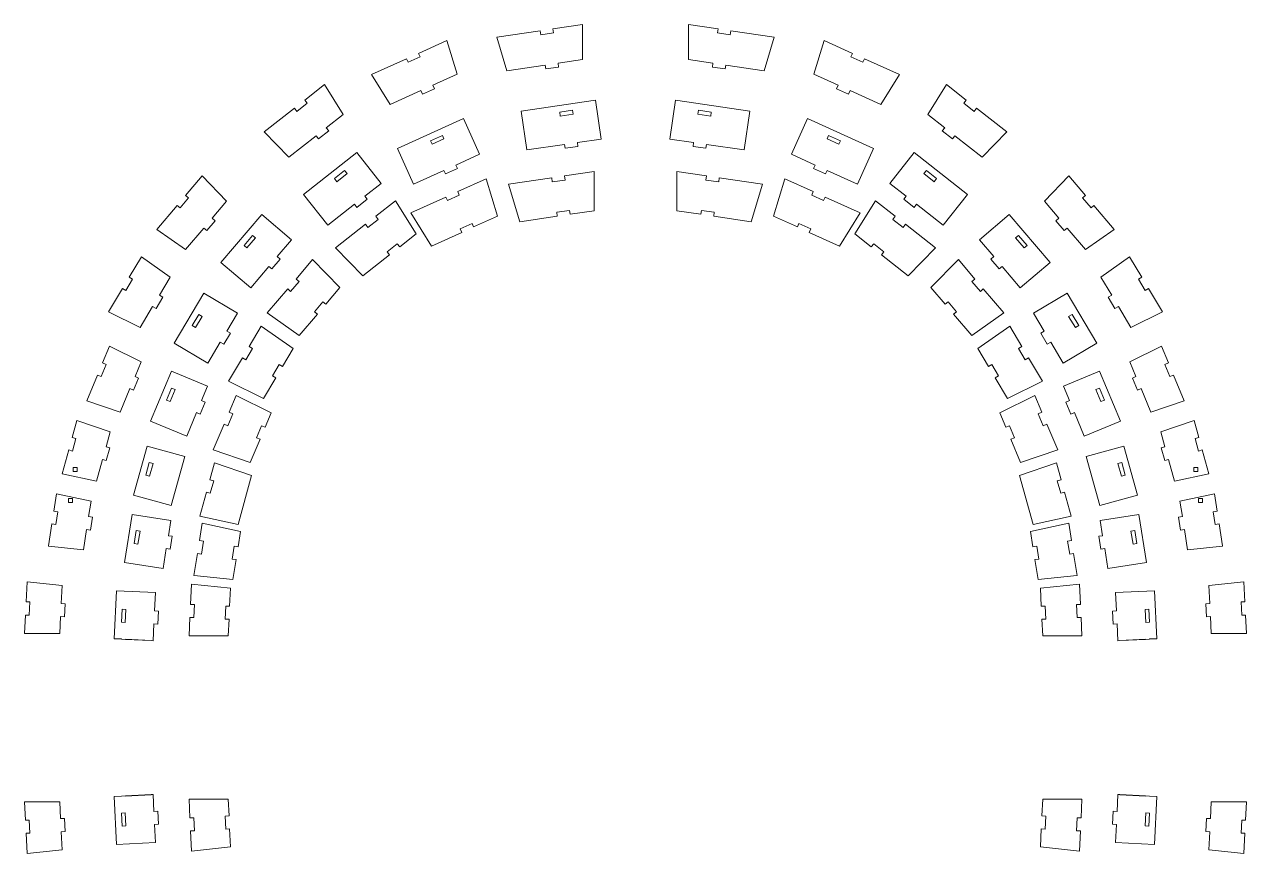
# Model space of a CAD drawing. Header units: millimetres. Extents: x -2136 to 2622, y -2915 to 1925.
# Drawn here: x -2136 to -1199, y -136 to 500 of the extents above; entities that cross this region are included whole.
import ezdxf

# ---------------------------------------------------------------- set-up
doc = ezdxf.new("R2010")
doc.units = ezdxf.units.MM

msp = doc.modelspace()

# ---------------------------------------------------------------- linework, layer by layer
at = {"color": 7, "linetype": 'Continuous', "lineweight": 15}
for p, q in [((-1730.41, 496.62), (-1707.78, 499.96)), ((-1707.78, 499.96), (-1707.78, 472.98)), ((-1626.48, 499.96), (-1626.48, 472.98)), ((-1603.86, 496.62), (-1626.48, 499.96)), ((-1833.61, 477.8), (-1811.72, 487.69)), ((-1811.72, 487.69), (-1803.97, 461.84)), ((-1773.42, 490.28), (-1740.3, 495.16)), ((-1765.68, 464.45), (-1773.42, 490.28)), ((-1739.85, 492.06), (-1740.3, 495.16)), ((-1729.95, 493.49), (-1739.85, 492.06)), ((-1730.41, 496.62), (-1729.95, 493.49)), ((-1603.86, 496.62), (-1604.31, 493.49)), ((-1604.31, 493.49), (-1594.41, 492.06)), ((-1594.41, 492.06), (-1593.96, 495.16)), ((-1560.84, 490.28), (-1593.96, 495.16)), ((-1568.58, 464.45), (-1560.84, 490.28)), ((-1522.55, 487.69), (-1530.29, 461.84)), ((-1500.65, 477.8), (-1522.55, 487.69)), ((-1869.5, 461.6), (-1842.73, 473.69)), ((-1841.49, 470.95), (-1842.73, 473.69)), ((-1832.38, 475.07), (-1841.49, 470.95)), ((-1833.61, 477.8), (-1832.38, 475.07)), ((-1736.42, 468.76), (-1765.68, 464.45)), ((-1735.98, 465.79), (-1736.42, 468.76)), ((-1707.78, 472.98), (-1726.52, 470.22)), ((-1726.09, 467.25), (-1726.52, 470.22)), ((-1626.48, 472.98), (-1607.74, 470.22)), ((-1608.18, 467.25), (-1607.74, 470.22)), ((-1598.28, 465.79), (-1597.85, 468.76)), ((-1597.85, 468.76), (-1568.58, 464.45)), ((-1500.65, 477.8), (-1501.88, 475.07)), ((-1501.88, 475.07), (-1492.77, 470.95)), ((-1492.77, 470.95), (-1491.53, 473.69)), ((-1464.77, 461.6), (-1491.53, 473.69)), ((-1855.32, 438.65), (-1869.5, 461.6)), ((-1803.97, 461.84), (-1822.6, 453.43)), ((-1726.09, 467.25), (-1735.98, 465.79)), ((-1608.18, 467.25), (-1598.28, 465.79)), ((-1530.29, 461.84), (-1511.66, 453.43)), ((-1478.94, 438.65), (-1464.77, 461.6)), ((-1920.84, 441.82), (-1905.61, 453.78)), ((-1905.61, 453.78), (-1891.43, 430.81)), ((-1821.37, 450.69), (-1830.48, 446.57)), ((-1821.37, 450.69), (-1822.6, 453.43)), ((-1512.89, 450.69), (-1511.66, 453.43)), ((-1512.89, 450.69), (-1503.78, 446.57)), ((-1428.65, 453.78), (-1442.83, 430.81)), ((-1413.42, 441.82), (-1428.65, 453.78)), ((-1920.84, 441.82), (-1918.99, 439.46)), ((-1831.72, 449.31), (-1855.32, 438.65)), ((-1830.48, 446.57), (-1831.72, 449.31)), ((-1697.8, 441.77), (-1754.83, 433.36)), ((-1697.8, 441.77), (-1693.42, 412.09)), ((-1636.47, 441.77), (-1640.84, 412.09)), ((-1636.47, 441.77), (-1579.43, 433.36)), ((-1503.78, 446.57), (-1502.55, 449.31)), ((-1502.55, 449.31), (-1478.94, 438.65)), ((-1413.42, 441.82), (-1415.27, 439.46)), ((-1951.78, 417.54), (-1928.71, 435.65)), ((-1926.86, 433.29), (-1928.71, 435.65)), ((-1918.99, 439.46), (-1926.86, 433.29)), ((-1754.83, 433.36), (-1750.45, 403.68)), ((-1715.37, 434.12), (-1725.27, 432.67)), ((-1725.27, 432.67), (-1724.83, 429.7)), ((-1724.83, 429.7), (-1714.94, 431.16)), ((-1714.94, 431.16), (-1715.37, 434.12)), ((-1619.33, 431.16), (-1618.89, 434.12)), ((-1609.43, 429.7), (-1619.33, 431.16)), ((-1618.89, 434.12), (-1609, 432.67)), ((-1609, 432.67), (-1609.43, 429.7)), ((-1579.43, 433.36), (-1583.81, 403.68)), ((-1415.27, 439.46), (-1407.4, 433.29)), ((-1407.4, 433.29), (-1405.55, 435.65)), ((-1382.48, 417.54), (-1405.55, 435.65)), ((-1891.43, 430.81), (-1904.28, 420.72)), ((-1799.04, 427.7), (-1849.66, 404.83)), ((-1799.04, 427.7), (-1786.69, 400.36)), ((-1535.23, 427.7), (-1547.58, 400.36)), ((-1535.23, 427.7), (-1484.6, 404.83)), ((-1442.83, 430.81), (-1429.98, 420.72)), ((-1932.92, 398.24), (-1951.78, 417.54)), ((-1912.15, 414.55), (-1932.92, 398.24)), ((-1910.29, 412.19), (-1912.15, 414.55)), ((-1902.43, 418.36), (-1910.29, 412.19)), ((-1902.43, 418.36), (-1904.28, 420.72)), ((-1815.24, 414.89), (-1824.35, 410.78)), ((-1814, 412.16), (-1815.24, 414.89)), ((-1520.26, 412.16), (-1519.02, 414.89)), ((-1519.02, 414.89), (-1509.91, 410.78)), ((-1431.83, 418.36), (-1429.98, 420.72)), ((-1431.83, 418.36), (-1423.97, 412.19)), ((-1423.97, 412.19), (-1422.12, 414.55)), ((-1422.12, 414.55), (-1401.34, 398.24)), ((-1401.34, 398.24), (-1382.48, 417.54)), ((-1849.66, 404.83), (-1837.31, 377.49)), ((-1824.35, 410.78), (-1823.12, 408.04)), ((-1823.12, 408.04), (-1814, 412.16)), ((-1721.62, 407.93), (-1750.45, 403.68)), ((-1721.62, 407.93), (-1721.18, 404.97)), ((-1721.18, 404.97), (-1711.29, 406.42)), ((-1693.42, 412.09), (-1711.73, 409.39)), ((-1711.29, 406.42), (-1711.73, 409.39)), ((-1640.84, 412.09), (-1622.53, 409.39)), ((-1622.97, 406.42), (-1622.53, 409.39)), ((-1613.08, 404.97), (-1622.97, 406.42)), ((-1612.64, 407.93), (-1613.08, 404.97)), ((-1612.64, 407.93), (-1583.81, 403.68)), ((-1511.14, 408.04), (-1520.26, 412.16)), ((-1509.91, 410.78), (-1511.14, 408.04)), ((-1484.6, 404.83), (-1496.95, 377.49)), ((-1880.73, 401.7), (-1921.7, 369.54)), ((-1880.73, 401.7), (-1862.2, 378.1)), ((-1786.69, 400.36), (-1804.95, 392.11)), ((-1547.58, 400.36), (-1529.31, 392.11)), ((-1453.53, 401.7), (-1472.06, 378.1)), ((-1453.53, 401.7), (-1412.56, 369.54)), ((-1890.23, 387.89), (-1898.09, 381.71)), ((-1896.24, 379.35), (-1888.37, 385.53)), ((-1888.37, 385.53), (-1890.23, 387.89)), ((-1814.06, 387.99), (-1837.31, 377.49)), ((-1814.06, 387.99), (-1812.83, 385.26)), ((-1812.83, 385.26), (-1803.71, 389.38)), ((-1803.71, 389.38), (-1804.95, 392.11)), ((-1721.52, 383.74), (-1698.89, 387.08)), ((-1698.89, 387.08), (-1698.89, 357.07)), ((-1612.75, 383.74), (-1635.37, 387.08)), ((-1635.37, 387.08), (-1635.37, 357.07)), ((-1530.55, 389.38), (-1529.31, 392.11)), ((-1521.44, 385.26), (-1530.55, 389.38)), ((-1520.2, 387.99), (-1521.44, 385.26)), ((-1520.2, 387.99), (-1496.95, 377.49)), ((-1445.89, 385.53), (-1444.03, 387.89)), ((-1438.02, 379.35), (-1445.89, 385.53)), ((-1444.03, 387.89), (-1436.17, 381.71)), ((-2012.26, 368.8), (-1999.57, 383.74)), ((-1999.57, 383.74), (-1980.7, 364.43)), ((-1898.09, 381.71), (-1896.24, 379.35)), ((-1862.2, 378.1), (-1874.79, 368.22)), ((-1803.51, 371.73), (-1781.61, 381.62)), ((-1781.61, 381.62), (-1773, 352.87)), ((-1764.53, 377.4), (-1731.41, 382.28)), ((-1755.92, 348.66), (-1764.53, 377.4)), ((-1730.96, 379.18), (-1731.41, 382.28)), ((-1721.06, 380.61), (-1730.96, 379.18)), ((-1721.52, 383.74), (-1721.06, 380.61)), ((-1612.75, 383.74), (-1613.2, 380.61)), ((-1613.2, 380.61), (-1603.3, 379.18)), ((-1603.3, 379.18), (-1602.85, 382.28)), ((-1569.73, 377.4), (-1602.85, 382.28)), ((-1578.34, 348.66), (-1569.73, 377.4)), ((-1552.65, 381.62), (-1561.26, 352.87)), ((-1530.76, 371.73), (-1552.65, 381.62)), ((-1472.06, 378.1), (-1459.47, 368.22)), ((-1436.17, 381.71), (-1438.02, 379.35)), ((-1334.69, 383.74), (-1353.56, 364.43)), ((-1322, 368.8), (-1334.69, 383.74)), ((-2009.98, 366.86), (-2016.45, 359.24)), ((-2012.26, 368.8), (-2009.98, 366.86)), ((-1921.7, 369.54), (-1903.17, 345.94)), ((-1880.8, 359.69), (-1872.94, 365.86)), ((-1872.94, 365.86), (-1874.79, 368.22)), ((-1839.39, 355.52), (-1812.62, 367.62)), ((-1811.39, 364.88), (-1812.62, 367.62)), ((-1802.27, 369), (-1811.39, 364.88)), ((-1803.51, 371.73), (-1802.27, 369)), ((-1530.76, 371.73), (-1531.99, 369)), ((-1531.99, 369), (-1522.88, 364.88)), ((-1522.88, 364.88), (-1521.64, 367.62)), ((-1494.87, 355.52), (-1521.64, 367.62)), ((-1461.32, 365.86), (-1459.47, 368.22)), ((-1453.46, 359.69), (-1461.32, 365.86)), ((-1412.56, 369.54), (-1431.09, 345.94)), ((-1322, 368.8), (-1324.29, 366.86)), ((-1324.29, 366.86), (-1317.81, 359.24)), ((-2034.34, 342.82), (-2018.74, 361.18)), ((-2016.45, 359.24), (-2018.74, 361.18)), ((-1980.7, 364.43), (-1991.78, 351.4)), ((-1882.66, 362.05), (-1903.17, 345.94)), ((-1882.66, 362.05), (-1880.8, 359.69)), ((-1866.35, 352.85), (-1851.12, 364.8)), ((-1851.12, 364.8), (-1835.35, 339.27)), ((-1717.63, 357.34), (-1727.52, 355.88)), ((-1717.19, 354.37), (-1717.63, 357.34)), ((-1698.89, 357.07), (-1717.19, 354.37)), ((-1635.37, 357.07), (-1617.07, 354.37)), ((-1617.07, 354.37), (-1616.63, 357.34)), ((-1616.63, 357.34), (-1606.74, 355.88)), ((-1483.14, 364.8), (-1498.91, 339.27)), ((-1467.91, 352.85), (-1483.14, 364.8)), ((-1451.61, 362.05), (-1453.46, 359.69)), ((-1451.61, 362.05), (-1431.09, 345.94)), ((-1353.56, 364.43), (-1342.48, 351.4)), ((-1317.81, 359.24), (-1315.52, 361.18)), ((-1299.92, 342.82), (-1315.52, 361.18)), ((-1989.49, 349.46), (-1995.97, 341.84)), ((-1989.49, 349.46), (-1991.78, 351.4)), ((-1953.81, 354.23), (-1985.05, 317.47)), ((-1953.81, 354.23), (-1930.95, 334.8)), ((-1864.5, 350.49), (-1872.37, 344.31)), ((-1866.35, 352.85), (-1864.5, 350.49)), ((-1823.63, 330), (-1839.39, 355.52)), ((-1792.49, 347.35), (-1801.61, 343.24)), ((-1791.26, 344.62), (-1792.49, 347.35)), ((-1773, 352.87), (-1791.26, 344.62)), ((-1727.09, 352.91), (-1755.92, 348.66)), ((-1727.09, 352.91), (-1727.52, 355.88)), ((-1607.17, 352.91), (-1606.74, 355.88)), ((-1607.17, 352.91), (-1578.34, 348.66)), ((-1561.26, 352.87), (-1543, 344.62)), ((-1543, 344.62), (-1541.77, 347.35)), ((-1541.77, 347.35), (-1532.65, 343.24)), ((-1510.64, 330), (-1494.87, 355.52)), ((-1467.91, 352.85), (-1469.76, 350.49)), ((-1469.76, 350.49), (-1461.89, 344.31)), ((-1380.45, 354.23), (-1403.31, 334.8)), ((-1380.45, 354.23), (-1349.22, 317.47)), ((-1344.77, 349.46), (-1342.48, 351.4)), ((-1344.77, 349.46), (-1338.29, 341.84)), ((-2012.29, 327.26), (-2034.34, 342.82)), ((-1998.25, 343.78), (-2012.29, 327.26)), ((-1995.97, 341.84), (-1998.25, 343.78)), ((-1960.9, 338.17), (-1967.37, 330.55)), ((-1958.61, 336.23), (-1960.9, 338.17)), ((-1897.29, 328.56), (-1874.22, 346.67)), ((-1872.37, 344.31), (-1874.22, 346.67)), ((-1835.35, 339.27), (-1847.94, 329.39)), ((-1800.37, 340.5), (-1823.63, 330)), ((-1800.37, 340.5), (-1801.61, 343.24)), ((-1533.89, 340.5), (-1532.65, 343.24)), ((-1533.89, 340.5), (-1510.64, 330)), ((-1498.91, 339.27), (-1486.32, 329.39)), ((-1461.89, 344.31), (-1460.04, 346.67)), ((-1436.97, 328.56), (-1460.04, 346.67)), ((-1375.65, 336.23), (-1373.36, 338.17)), ((-1373.36, 338.17), (-1366.89, 330.55)), ((-1338.29, 341.84), (-1336.01, 343.78)), ((-1336.01, 343.78), (-1321.97, 327.26)), ((-1321.97, 327.26), (-1299.92, 342.82)), ((-1967.37, 330.55), (-1965.09, 328.61)), ((-1965.09, 328.61), (-1958.61, 336.23)), ((-1930.95, 334.8), (-1941.85, 321.98)), ((-1876.32, 307.11), (-1897.29, 328.56)), ((-1849.79, 331.75), (-1857.66, 325.57)), ((-1847.94, 329.39), (-1849.79, 331.75)), ((-1486.32, 329.39), (-1484.47, 331.75)), ((-1484.47, 331.75), (-1476.61, 325.57)), ((-1457.94, 307.11), (-1436.97, 328.56)), ((-1403.31, 334.8), (-1392.42, 321.98)), ((-1369.18, 328.61), (-1375.65, 336.23)), ((-1366.89, 330.55), (-1369.18, 328.61)), ((-2055.43, 306.06), (-2046.09, 321.73)), ((-2046.09, 321.73), (-2024.04, 306.17)), ((-1946.04, 312.42), (-1939.56, 320.04)), ((-1939.56, 320.04), (-1941.85, 321.98)), ((-1927.41, 304.69), (-1914.72, 319.62)), ((-1914.72, 319.62), (-1893.75, 298.16)), ((-1855.8, 323.21), (-1876.32, 307.11)), ((-1855.8, 323.21), (-1857.66, 325.57)), ((-1478.46, 323.21), (-1476.61, 325.57)), ((-1478.46, 323.21), (-1457.94, 307.11)), ((-1419.54, 319.62), (-1440.52, 298.16)), ((-1406.85, 304.69), (-1419.54, 319.62)), ((-1394.7, 320.04), (-1392.42, 321.98)), ((-1388.23, 312.42), (-1394.7, 320.04)), ((-1288.17, 321.73), (-1310.23, 306.17)), ((-1278.83, 306.06), (-1288.17, 321.73)), ((-1985.05, 317.47), (-1962.18, 298.05)), ((-1948.32, 314.36), (-1962.18, 298.05)), ((-1948.32, 314.36), (-1946.04, 312.42)), ((-1385.94, 314.36), (-1388.23, 312.42)), ((-1385.94, 314.36), (-1372.08, 298.05)), ((-1349.22, 317.47), (-1372.08, 298.05)), ((-2052.85, 304.52), (-2057.97, 295.93)), ((-2055.43, 306.06), (-2052.85, 304.52)), ((-2024.04, 306.17), (-2032.3, 292.29)), ((-1925.12, 302.75), (-1931.6, 295.12)), ((-1927.41, 304.69), (-1925.12, 302.75)), ((-1406.85, 304.69), (-1409.14, 302.75)), ((-1409.14, 302.75), (-1402.66, 295.12)), ((-1310.23, 306.17), (-1301.96, 292.29)), ((-1278.83, 306.06), (-1281.41, 304.52)), ((-1281.41, 304.52), (-1276.29, 295.93)), ((-2071.23, 279.52), (-2060.55, 297.47)), ((-2057.97, 295.93), (-2060.55, 297.47)), ((-2029.73, 290.75), (-2034.84, 282.16)), ((-2029.73, 290.75), (-2032.3, 292.29)), ((-1998.05, 293.86), (-2020.85, 255.57)), ((-1998.05, 293.86), (-1972.28, 278.5)), ((-1949.49, 278.7), (-1933.88, 297.07)), ((-1931.6, 295.12), (-1933.88, 297.07)), ((-1893.75, 298.16), (-1904.64, 285.34)), ((-1440.52, 298.16), (-1429.62, 285.34)), ((-1402.66, 295.12), (-1400.38, 297.07)), ((-1384.77, 278.7), (-1400.38, 297.07)), ((-1336.21, 293.86), (-1361.99, 278.5)), ((-1336.21, 293.86), (-1313.41, 255.57)), ((-1304.53, 290.75), (-1301.96, 292.29)), ((-1304.53, 290.75), (-1299.42, 282.16)), ((-1276.29, 295.93), (-1273.72, 297.47)), ((-1263.03, 279.52), (-1273.72, 297.47)), ((-2037.42, 283.69), (-2047.07, 267.49)), ((-2034.84, 282.16), (-2037.42, 283.69)), ((-1906.93, 287.28), (-1913.4, 279.66)), ((-1904.64, 285.34), (-1906.93, 287.28)), ((-1429.62, 285.34), (-1427.34, 287.28)), ((-1427.34, 287.28), (-1420.86, 279.66)), ((-1299.42, 282.16), (-1296.84, 283.69)), ((-1296.84, 283.69), (-1287.19, 267.49)), ((-2047.07, 267.49), (-2071.23, 279.52)), ((-2001.9, 277.62), (-2007.02, 269.02)), ((-2004.44, 267.49), (-1999.33, 276.08)), ((-1999.33, 276.08), (-2001.9, 277.62)), ((-1972.28, 278.5), (-1980.42, 264.82)), ((-1924.98, 261.41), (-1949.49, 278.7)), ((-1911.11, 277.72), (-1924.98, 261.41)), ((-1911.11, 277.72), (-1913.4, 279.66)), ((-1423.15, 277.72), (-1420.86, 279.66)), ((-1423.15, 277.72), (-1409.28, 261.41)), ((-1409.28, 261.41), (-1384.77, 278.7)), ((-1361.99, 278.5), (-1353.84, 264.82)), ((-1334.94, 276.08), (-1332.36, 277.62)), ((-1329.82, 267.49), (-1334.94, 276.08)), ((-1332.36, 277.62), (-1327.24, 269.02)), ((-1287.19, 267.49), (-1263.03, 279.52)), ((-2007.02, 269.02), (-2004.44, 267.49)), ((-1982.96, 254.7), (-1977.85, 263.29)), ((-1977.85, 263.29), (-1980.42, 264.82)), ((-1963.53, 252.94), (-1954.19, 268.61)), ((-1954.19, 268.61), (-1929.68, 251.31)), ((-1380.07, 268.61), (-1404.59, 251.31)), ((-1370.73, 252.94), (-1380.07, 268.61)), ((-1356.41, 263.29), (-1353.84, 264.82)), ((-1351.3, 254.7), (-1356.41, 263.29)), ((-1327.24, 269.02), (-1329.82, 267.49)), ((-2075.81, 240.32), (-2070.43, 253.19)), ((-2070.43, 253.19), (-2046.27, 241.16)), ((-2020.85, 255.57), (-1995.08, 240.22)), ((-1985.54, 256.23), (-1995.08, 240.22)), ((-1985.54, 256.23), (-1982.96, 254.7)), ((-1348.72, 256.23), (-1351.3, 254.7)), ((-1348.72, 256.23), (-1339.19, 240.22)), ((-1313.41, 255.57), (-1339.19, 240.22)), ((-1263.83, 253.19), (-1287.99, 241.16)), ((-1258.45, 240.32), (-1263.83, 253.19)), ((-1979.33, 226.4), (-1968.64, 244.34)), ((-1966.07, 242.81), (-1968.64, 244.34)), ((-1960.95, 251.4), (-1966.07, 242.81)), ((-1963.53, 252.94), (-1960.95, 251.4)), ((-1929.68, 251.31), (-1937.83, 237.63)), ((-1404.59, 251.31), (-1396.44, 237.63)), ((-1370.73, 252.94), (-1373.31, 251.4)), ((-1373.31, 251.4), (-1368.19, 242.81)), ((-1368.19, 242.81), (-1365.62, 244.34)), ((-1354.93, 226.4), (-1365.62, 244.34)), ((-2073.04, 239.16), (-2076.9, 229.93)), ((-2075.81, 240.32), (-2073.04, 239.16)), ((-2046.27, 241.16), (-2050.95, 229.94)), ((-1940.4, 239.16), (-1945.52, 230.57)), ((-1937.83, 237.63), (-1940.4, 239.16)), ((-1396.44, 237.63), (-1393.86, 239.16)), ((-1393.86, 239.16), (-1388.74, 230.57)), ((-1287.99, 241.16), (-1283.31, 229.94)), ((-1258.45, 240.32), (-1261.22, 239.16)), ((-1261.22, 239.16), (-1257.37, 229.93)), ((-2087.92, 211.32), (-2079.66, 231.09)), ((-2076.9, 229.93), (-2079.66, 231.09)), ((-2048.19, 228.78), (-2052.04, 219.55)), ((-2048.19, 228.78), (-2050.95, 229.94)), ((-2023.02, 234.06), (-2038.99, 195.83)), ((-2023.02, 234.06), (-1995.34, 222.5)), ((-1952.48, 213.03), (-1979.33, 226.4)), ((-1942.94, 229.04), (-1952.48, 213.03)), ((-1942.94, 229.04), (-1945.52, 230.57)), ((-1391.32, 229.04), (-1388.74, 230.57)), ((-1391.32, 229.04), (-1381.78, 213.03)), ((-1381.78, 213.03), (-1354.93, 226.4)), ((-1311.24, 234.06), (-1338.92, 222.5)), ((-1311.24, 234.06), (-1295.27, 195.83)), ((-1286.08, 228.78), (-1283.31, 229.94)), ((-1286.08, 228.78), (-1282.22, 219.55)), ((-1257.37, 229.93), (-1254.6, 231.09)), ((-1246.34, 211.32), (-1254.6, 231.09)), ((-2054.81, 220.71), (-2062.39, 202.57)), ((-2052.04, 219.55), (-2054.81, 220.71)), ((-2023.02, 221.09), (-2026.87, 211.87)), ((-2024.1, 210.71), (-2020.25, 219.94)), ((-2020.25, 219.94), (-2023.02, 221.09)), ((-1995.34, 222.5), (-1999.95, 211.46)), ((-1338.92, 222.5), (-1334.31, 211.46)), ((-1314.01, 219.94), (-1311.24, 221.09)), ((-1310.16, 210.71), (-1314.01, 219.94)), ((-1311.24, 221.09), (-1307.39, 211.87)), ((-1282.22, 219.55), (-1279.45, 220.71)), ((-1279.45, 220.71), (-1271.88, 202.57)), ((-2062.39, 202.57), (-2087.92, 211.32)), ((-2026.87, 211.87), (-2024.1, 210.71)), ((-2001.04, 201.08), (-1997.18, 210.3)), ((-1997.18, 210.3), (-1999.95, 211.46)), ((-1978.78, 202.61), (-1973.41, 215.48)), ((-1973.41, 215.48), (-1946.55, 202.11)), ((-1360.85, 215.48), (-1387.71, 202.11)), ((-1355.48, 202.61), (-1360.85, 215.48)), ((-1337.08, 210.3), (-1334.31, 211.46)), ((-1333.23, 201.08), (-1337.08, 210.3)), ((-1307.39, 211.87), (-1310.16, 210.71)), ((-1271.88, 202.57), (-1246.34, 211.32)), ((-2003.8, 202.23), (-2011.31, 184.27)), ((-2003.8, 202.23), (-2001.04, 201.08)), ((-1976.02, 201.45), (-1979.87, 192.22)), ((-1978.78, 202.61), (-1976.02, 201.45)), ((-1946.55, 202.11), (-1951.16, 191.07)), ((-1387.71, 202.11), (-1383.1, 191.07)), ((-1355.48, 202.61), (-1358.25, 201.45)), ((-1358.25, 201.45), (-1354.39, 192.22)), ((-1330.46, 202.23), (-1333.23, 201.08)), ((-1330.46, 202.23), (-1322.96, 184.27)), ((-2099.15, 183.24), (-2095.52, 196.24)), ((-2095.52, 196.24), (-2069.99, 187.48)), ((-2069.99, 187.48), (-2073.19, 176.01)), ((-2038.99, 195.83), (-2011.31, 184.27)), ((-1990.89, 173.61), (-1982.64, 193.38)), ((-1979.87, 192.22), (-1982.64, 193.38)), ((-1953.93, 192.23), (-1957.78, 183)), ((-1951.16, 191.07), (-1953.93, 192.23)), ((-1383.1, 191.07), (-1380.33, 192.23)), ((-1380.33, 192.23), (-1376.48, 183)), ((-1354.39, 192.22), (-1351.62, 193.38)), ((-1343.37, 173.61), (-1351.62, 193.38)), ((-1295.27, 195.83), (-1322.96, 184.27)), ((-1238.74, 196.24), (-1264.27, 187.48)), ((-1264.27, 187.48), (-1261.07, 176.01)), ((-1235.12, 183.24), (-1238.74, 196.24)), ((-2099.15, 183.24), (-2096.26, 182.43)), ((-2096.26, 182.43), (-2098.94, 172.8)), ((-1955.01, 181.84), (-1962.52, 163.88)), ((-1955.01, 181.84), (-1957.78, 183)), ((-1379.25, 181.84), (-1376.48, 183)), ((-1379.25, 181.84), (-1371.75, 163.88)), ((-1235.12, 183.24), (-1238, 182.43)), ((-1238, 182.43), (-1235.32, 172.8)), ((-2106.94, 155.29), (-2101.83, 173.61)), ((-2098.94, 172.8), (-2101.83, 173.61)), ((-2070.3, 175.2), (-2073.19, 176.01)), ((-2070.3, 175.2), (-2072.98, 165.57)), ((-2041.69, 176.65), (-2052.16, 139.08)), ((-2041.69, 176.65), (-2012.79, 168.6)), ((-1962.52, 163.88), (-1990.89, 173.61)), ((-1371.75, 163.88), (-1343.37, 173.61)), ((-1292.57, 176.65), (-1321.47, 168.6)), ((-1292.57, 176.65), (-1282.11, 139.08)), ((-1263.96, 175.2), (-1261.07, 176.01)), ((-1263.96, 175.2), (-1261.28, 165.57)), ((-1235.32, 172.8), (-1232.43, 173.61)), ((-1227.33, 155.29), (-1232.43, 173.61)), ((-2098.43, 157.08), (-2098.43, 160.11)), ((-2098.43, 160.11), (-2095.43, 160.11)), ((-2095.43, 160.11), (-2095.43, 157.08)), ((-2075.87, 166.37), (-2080.55, 149.57)), ((-2072.98, 165.57), (-2075.87, 166.37)), ((-2040.02, 164), (-2042.71, 154.37)), ((-2037.13, 163.2), (-2040.02, 164)), ((-2039.82, 153.57), (-2037.13, 163.2)), ((-2012.79, 168.6), (-2023.26, 131.03)), ((-1993.51, 150.83), (-1989.88, 163.83)), ((-1989.88, 163.83), (-1961.51, 154.1)), ((-1344.38, 163.83), (-1372.75, 154.1)), ((-1340.76, 150.83), (-1344.38, 163.83)), ((-1321.47, 168.6), (-1311.01, 131.03)), ((-1297.13, 163.2), (-1294.24, 164)), ((-1294.45, 153.57), (-1297.13, 163.2)), ((-1294.24, 164), (-1291.56, 154.37)), ((-1261.28, 165.57), (-1258.39, 166.37)), ((-1258.39, 166.37), (-1253.71, 149.57)), ((-1235.83, 160.11), (-1238.83, 160.11)), ((-1238.83, 160.11), (-1238.83, 157.08)), ((-1235.83, 157.08), (-1235.83, 160.11)), ((-2080.55, 149.57), (-2106.94, 155.29)), ((-2095.43, 157.08), (-2098.43, 157.08)), ((-2042.71, 154.37), (-2039.82, 153.57)), ((-1993.51, 150.83), (-1990.62, 150.03)), ((-1990.62, 150.03), (-1993.3, 140.39)), ((-1961.51, 154.1), (-1971.97, 116.53)), ((-1372.75, 154.1), (-1362.29, 116.53)), ((-1340.76, 150.83), (-1343.65, 150.03)), ((-1343.65, 150.03), (-1340.96, 140.39)), ((-1291.56, 154.37), (-1294.45, 153.57)), ((-1253.71, 149.57), (-1227.33, 155.29)), ((-1238.83, 157.08), (-1235.83, 157.08)), ((-2001.29, 122.88), (-1996.19, 141.2)), ((-1993.3, 140.39), (-1996.19, 141.2)), ((-1340.96, 140.39), (-1338.07, 141.2)), ((-1332.97, 122.88), (-1338.07, 141.2)), ((-2113.18, 126.75), (-2111.06, 140.02)), ((-2111.06, 140.02), (-2084.63, 134.3)), ((-2101.92, 136.38), (-2098.92, 136.38)), ((-2101.92, 133.23), (-2101.92, 136.38)), ((-2098.92, 133.23), (-2101.92, 133.23)), ((-2098.92, 136.38), (-2098.92, 133.23)), ((-2084.63, 134.3), (-2086.51, 122.5)), ((-2052.16, 139.08), (-2023.26, 131.03)), ((-1282.11, 139.08), (-1311.01, 131.03)), ((-1223.2, 140.02), (-1249.63, 134.3)), ((-1249.63, 134.3), (-1247.75, 122.5)), ((-1232.34, 136.38), (-1235.34, 136.38)), ((-1235.34, 136.38), (-1235.34, 133.23)), ((-1235.34, 133.23), (-1232.34, 133.23)), ((-1232.34, 133.23), (-1232.34, 136.38)), ((-1221.09, 126.75), (-1223.2, 140.02)), ((-2113.18, 126.75), (-2110.21, 126.28)), ((-2110.21, 126.28), (-2111.79, 116.4)), ((-2083.55, 122.03), (-2086.51, 122.5)), ((-2083.55, 122.03), (-2085.12, 112.15)), ((-2053.16, 124.25), (-2059.04, 87.39)), ((-2053.16, 124.25), (-2023.54, 119.53)), ((-1971.97, 116.53), (-2001.29, 122.88)), ((-1362.29, 116.53), (-1332.97, 122.88)), ((-1281.1, 124.25), (-1310.73, 119.53)), ((-1281.1, 124.25), (-1275.23, 87.39)), ((-1250.71, 122.03), (-1247.75, 122.5)), ((-1250.71, 122.03), (-1249.14, 112.15)), ((-1221.09, 126.75), (-1224.05, 126.28)), ((-1224.05, 126.28), (-1222.47, 116.4)), ((-2117.42, 100.12), (-2114.75, 116.87)), ((-2111.79, 116.4), (-2114.75, 116.87)), ((-2088.08, 112.63), (-2090.55, 97.12)), ((-2085.12, 112.15), (-2088.08, 112.63)), ((-2023.54, 119.53), (-2025.39, 107.89)), ((-2001.48, 104.09), (-1999.37, 117.37)), ((-1999.37, 117.37), (-1970, 111.01)), ((-1334.89, 117.37), (-1364.26, 111.01)), ((-1332.78, 104.09), (-1334.89, 117.37)), ((-1310.73, 119.53), (-1308.87, 107.89)), ((-1249.14, 112.15), (-1246.18, 112.63)), ((-1246.18, 112.63), (-1243.71, 97.12)), ((-1222.47, 116.4), (-1219.51, 116.87)), ((-1216.84, 100.12), (-1219.51, 116.87)), ((-2050.08, 111.83), (-2051.65, 101.95)), ((-2047.12, 111.35), (-2050.08, 111.83)), ((-2048.69, 101.48), (-2047.12, 111.35)), ((-2022.43, 107.42), (-2025.39, 107.89)), ((-2024, 97.55), (-2022.43, 107.42)), ((-2001.48, 104.09), (-1998.52, 103.62)), ((-1998.52, 103.62), (-2000.09, 93.75)), ((-1970, 111.01), (-1971.85, 99.37)), ((-1364.26, 111.01), (-1362.41, 99.37)), ((-1332.78, 104.09), (-1335.74, 103.62)), ((-1335.74, 103.62), (-1334.17, 93.75)), ((-1311.83, 107.42), (-1308.87, 107.89)), ((-1310.26, 97.55), (-1311.83, 107.42)), ((-1287.15, 111.35), (-1284.18, 111.83)), ((-1285.57, 101.48), (-1287.15, 111.35)), ((-1284.18, 111.83), (-1282.61, 101.95)), ((-2117.4, 99.96), (-2117.42, 100.12)), ((-2090.55, 97.12), (-2117.4, 99.96)), ((-2051.65, 101.95), (-2048.69, 101.48)), ((-2026.96, 98.02), (-2029.41, 82.67)), ((-2026.96, 98.02), (-2024, 97.55)), ((-2005.73, 77.46), (-2003.06, 94.22)), ((-2000.09, 93.75), (-2003.06, 94.22)), ((-1974.82, 99.84), (-1976.39, 89.97)), ((-1971.85, 99.37), (-1974.82, 99.84)), ((-1362.41, 99.37), (-1359.44, 99.84)), ((-1359.44, 99.84), (-1357.87, 89.97)), ((-1334.17, 93.75), (-1331.2, 94.22)), ((-1328.54, 77.46), (-1331.2, 94.22)), ((-1307.3, 98.02), (-1310.26, 97.55)), ((-1307.3, 98.02), (-1304.85, 82.67)), ((-1282.61, 101.95), (-1285.57, 101.48)), ((-1243.71, 97.12), (-1216.86, 99.96)), ((-1216.86, 99.96), (-1216.84, 100.12)), ((-2059.04, 87.39), (-2029.41, 82.67)), ((-1973.43, 89.5), (-1976.39, 89.97)), ((-1973.43, 89.5), (-1975.87, 74.15)), ((-1360.83, 89.5), (-1357.87, 89.97)), ((-1360.83, 89.5), (-1358.39, 74.15)), ((-1275.23, 87.39), (-1304.85, 82.67)), ((-2005.71, 77.3), (-2005.73, 77.46)), ((-1975.87, 74.15), (-2005.71, 77.3)), ((-1358.39, 74.15), (-1328.55, 77.3)), ((-1328.55, 77.3), (-1328.54, 77.46)), ((-2134.52, 57.03), (-2133.74, 72.6)), ((-2133.74, 72.6), (-2106.84, 69.76)), ((-2106.84, 69.76), (-2107.55, 55.81)), ((-2065.19, 65.7), (-2067.06, 28.83)), ((-2065.19, 65.7), (-2035.23, 64.18)), ((-2008.3, 55.1), (-2007.51, 70.67)), ((-2007.51, 70.67), (-1977.67, 67.52)), ((-1977.67, 67.52), (-1978.37, 53.74)), ((-1326.75, 70.67), (-1356.59, 67.52)), ((-1356.59, 67.52), (-1355.9, 53.74)), ((-1325.96, 55.1), (-1326.75, 70.67)), ((-1269.07, 65.7), (-1299.03, 64.18)), ((-1269.07, 65.7), (-1267.2, 28.83)), ((-1200.53, 72.6), (-1227.42, 69.76)), ((-1227.42, 69.76), (-1226.71, 55.81)), ((-1199.74, 57.03), (-1200.53, 72.6)), ((-2134.52, 57.03), (-2131.54, 57.03)), ((-2131.54, 57.03), (-2132.04, 47.04)), ((-2035.23, 64.18), (-2035.94, 50.24)), ((-1299.03, 64.18), (-1298.33, 50.24)), ((-1199.74, 57.03), (-1202.72, 57.03)), ((-1202.72, 57.03), (-1202.23, 47.04)), ((-2135.75, 32.89), (-2135.03, 47.04)), ((-2132.04, 47.04), (-2135.03, 47.04)), ((-2104.56, 55.66), (-2107.55, 55.81)), ((-2104.56, 55.66), (-2105.06, 45.68)), ((-2060.9, 51.5), (-2061.41, 41.51)), ((-2057.91, 51.35), (-2060.9, 51.5)), ((-2058.41, 41.36), (-2057.91, 51.35)), ((-2032.94, 50.08), (-2035.94, 50.24)), ((-2033.45, 40.1), (-2032.94, 50.08)), ((-2008.3, 55.1), (-2005.31, 55.1)), ((-2005.31, 55.1), (-2005.81, 45.12)), ((-1981.32, 53.89), (-1981.83, 43.9)), ((-1978.37, 53.74), (-1981.32, 53.89)), ((-1355.9, 53.74), (-1352.94, 53.89)), ((-1352.94, 53.89), (-1352.43, 43.9)), ((-1325.96, 55.1), (-1328.95, 55.1)), ((-1328.95, 55.1), (-1328.45, 45.12)), ((-1301.32, 50.08), (-1298.33, 50.24)), ((-1300.82, 40.1), (-1301.32, 50.08)), ((-1276.35, 51.35), (-1273.36, 51.5)), ((-1275.85, 41.36), (-1276.35, 51.35)), ((-1273.36, 51.5), (-1272.85, 41.51)), ((-1229.71, 55.66), (-1226.71, 55.81)), ((-1229.71, 55.66), (-1229.2, 45.68)), ((-1202.23, 47.04), (-1199.23, 47.04)), ((-1198.51, 32.89), (-1199.23, 47.04)), ((-2108.06, 45.83), (-2108.71, 32.89)), ((-2105.06, 45.68), (-2108.06, 45.83)), ((-2061.41, 41.51), (-2058.41, 41.36)), ((-2036.44, 40.25), (-2037.1, 27.31)), ((-2036.44, 40.25), (-2033.45, 40.1)), ((-2009.52, 30.96), (-2008.8, 45.12)), ((-2005.81, 45.12), (-2008.8, 45.12)), ((-1978.87, 43.75), (-1981.83, 43.9)), ((-1978.87, 43.75), (-1979.52, 30.96)), ((-1355.39, 43.75), (-1352.43, 43.9)), ((-1355.39, 43.75), (-1354.74, 30.96)), ((-1328.45, 45.12), (-1325.46, 45.12)), ((-1324.74, 30.96), (-1325.46, 45.12)), ((-1297.82, 40.25), (-1300.82, 40.1)), ((-1297.82, 40.25), (-1297.16, 27.31)), ((-1272.85, 41.51), (-1275.85, 41.36)), ((-1229.2, 45.68), (-1226.2, 45.83)), ((-1226.2, 45.83), (-1225.55, 32.89)), ((-2108.71, 32.89), (-2135.75, 32.89)), ((-2067.06, 28.83), (-2066.68, 28.81)), ((-2066.67, 28.96), (-2066.68, 28.81)), ((-2066.68, 28.81), (-2061.3, 28.54)), ((-2066.67, 28.96), (-2061.19, 28.69)), ((-2061.19, 28.69), (-2061.3, 28.54)), ((-2061.3, 28.54), (-2061.2, 28.53)), ((-2061.2, 28.53), (-2061.19, 28.69)), ((-2061.2, 28.53), (-2058.2, 28.38)), ((-2058.19, 28.53), (-2058.2, 28.38)), ((-2058.2, 28.38), (-2038.56, 27.39)), ((-2038.55, 27.54), (-2058.19, 28.53)), ((-1979.52, 30.96), (-2009.52, 30.96)), ((-1354.74, 30.96), (-1324.74, 30.96)), ((-1295.71, 27.54), (-1276.07, 28.53)), ((-1276.06, 28.38), (-1295.7, 27.39)), ((-1276.07, 28.53), (-1276.06, 28.38)), ((-1273.07, 28.53), (-1276.06, 28.38)), ((-1267.59, 28.96), (-1273.07, 28.69)), ((-1273.07, 28.53), (-1273.07, 28.69)), ((-1273.07, 28.69), (-1272.96, 28.54)), ((-1272.96, 28.54), (-1273.07, 28.53)), ((-1267.58, 28.81), (-1272.96, 28.54)), ((-1267.59, 28.96), (-1267.58, 28.81)), ((-1267.2, 28.83), (-1267.58, 28.81)), ((-1225.55, 32.89), (-1198.51, 32.89)), ((-2038.56, 27.39), (-2038.55, 27.54)), ((-2038.56, 27.39), (-2037.1, 27.31)), ((-1295.7, 27.39), (-1297.16, 27.31)), ((-1295.7, 27.39), (-1295.71, 27.54)), ((-2067.06, -92.13), (-2066.68, -92.11)), ((-2065.19, -129), (-2067.06, -92.13)), ((-2066.68, -92.11), (-2061.3, -91.84)), ((-2066.67, -92.27), (-2066.68, -92.11)), ((-2066.67, -92.27), (-2061.19, -91.99)), ((-2061.19, -91.99), (-2061.3, -91.84)), ((-2061.3, -91.84), (-2061.2, -91.84)), ((-2061.2, -91.84), (-2058.2, -91.68)), ((-2061.2, -91.84), (-2061.19, -91.99)), ((-2058.2, -91.68), (-2038.56, -90.69)), ((-2058.19, -91.84), (-2058.2, -91.68)), ((-2038.55, -90.84), (-2058.19, -91.84)), ((-2038.56, -90.69), (-2037.1, -90.62)), ((-2038.56, -90.69), (-2038.55, -90.84)), ((-2036.44, -103.55), (-2037.1, -90.62)), ((-1297.82, -103.55), (-1297.16, -90.62)), ((-1295.7, -90.69), (-1297.16, -90.62)), ((-1295.7, -90.69), (-1295.71, -90.84)), ((-1295.71, -90.84), (-1276.07, -91.84)), ((-1276.06, -91.68), (-1295.7, -90.69)), ((-1276.07, -91.84), (-1276.06, -91.68)), ((-1273.07, -91.84), (-1276.06, -91.68)), ((-1273.07, -91.84), (-1273.07, -91.99)), ((-1273.07, -91.99), (-1272.96, -91.84)), ((-1272.96, -91.84), (-1273.07, -91.84)), ((-1267.59, -92.27), (-1273.07, -91.99)), ((-1267.58, -92.11), (-1272.96, -91.84)), ((-1269.07, -129), (-1267.2, -92.13)), ((-1267.59, -92.27), (-1267.58, -92.11)), ((-1267.2, -92.13), (-1267.58, -92.11)), ((-2135.75, -96.19), (-2135.03, -110.34)), ((-2108.71, -96.19), (-2135.75, -96.19)), ((-2108.06, -109.13), (-2108.71, -96.19)), ((-1979.52, -94.27), (-2009.52, -94.27)), ((-2009.52, -94.27), (-2008.8, -108.42)), ((-1978.87, -107.05), (-1979.52, -94.27)), ((-1355.39, -107.05), (-1354.74, -94.27)), ((-1354.74, -94.27), (-1324.74, -94.27)), ((-1324.74, -94.27), (-1325.46, -108.42)), ((-1226.2, -109.13), (-1225.55, -96.19)), ((-1225.55, -96.19), (-1198.51, -96.19)), ((-1198.51, -96.19), (-1199.23, -110.34)), ((-2132.04, -110.34), (-2135.03, -110.34)), ((-2131.54, -120.33), (-2132.04, -110.34)), ((-2105.06, -108.98), (-2108.06, -109.13)), ((-2104.56, -118.97), (-2105.06, -108.98)), ((-2061.41, -104.82), (-2058.41, -104.66)), ((-2060.9, -114.8), (-2061.41, -104.82)), ((-2058.41, -104.66), (-2057.91, -114.65)), ((-2036.44, -103.55), (-2033.45, -103.4)), ((-2033.45, -103.4), (-2032.94, -113.39)), ((-2005.81, -108.42), (-2008.8, -108.42)), ((-2005.31, -118.41), (-2005.81, -108.42)), ((-1978.87, -107.05), (-1981.83, -107.2)), ((-1981.32, -117.19), (-1981.83, -107.2)), ((-1355.39, -107.05), (-1352.43, -107.2)), ((-1352.94, -117.19), (-1352.43, -107.2)), ((-1328.95, -118.41), (-1328.45, -108.42)), ((-1328.45, -108.42), (-1325.46, -108.42)), ((-1300.82, -103.4), (-1301.32, -113.39)), ((-1297.82, -103.55), (-1300.82, -103.4)), ((-1275.85, -104.66), (-1276.35, -114.65)), ((-1272.85, -104.82), (-1275.85, -104.66)), ((-1273.36, -114.8), (-1272.85, -104.82)), ((-1229.71, -118.97), (-1229.2, -108.98)), ((-1229.2, -108.98), (-1226.2, -109.13)), ((-1202.72, -120.33), (-1202.23, -110.34)), ((-1202.23, -110.34), (-1199.23, -110.34)), ((-2134.52, -120.33), (-2133.74, -135.9)), ((-2134.52, -120.33), (-2131.54, -120.33)), ((-2104.56, -118.97), (-2107.55, -119.12)), ((-2106.84, -133.06), (-2107.55, -119.12)), ((-2057.91, -114.65), (-2060.9, -114.8)), ((-2032.94, -113.39), (-2035.94, -113.54)), ((-2035.23, -127.48), (-2035.94, -113.54)), ((-2008.3, -118.41), (-2005.31, -118.41)), ((-2008.3, -118.41), (-2007.51, -133.98)), ((-1978.37, -117.04), (-1981.32, -117.19)), ((-1977.67, -130.82), (-1978.37, -117.04)), ((-1356.59, -130.82), (-1355.9, -117.04)), ((-1355.9, -117.04), (-1352.94, -117.19)), ((-1325.96, -118.41), (-1328.95, -118.41)), ((-1325.96, -118.41), (-1326.75, -133.98)), ((-1301.32, -113.39), (-1298.33, -113.54)), ((-1299.03, -127.48), (-1298.33, -113.54)), ((-1276.35, -114.65), (-1273.36, -114.8)), ((-1229.71, -118.97), (-1226.71, -119.12)), ((-1227.42, -133.06), (-1226.71, -119.12)), ((-1199.74, -120.33), (-1202.72, -120.33)), ((-1199.74, -120.33), (-1200.53, -135.9)), ((-2065.19, -129), (-2035.23, -127.48)), ((-2007.51, -133.98), (-1977.67, -130.82)), ((-1326.75, -133.98), (-1356.59, -130.82)), ((-1269.07, -129), (-1299.03, -127.48)), ((-2133.74, -135.9), (-2106.84, -133.06)), ((-1200.53, -135.9), (-1227.42, -133.06))]:
    msp.add_line(p, q, dxfattribs=at)

doc.saveas('drawing.dxf')
